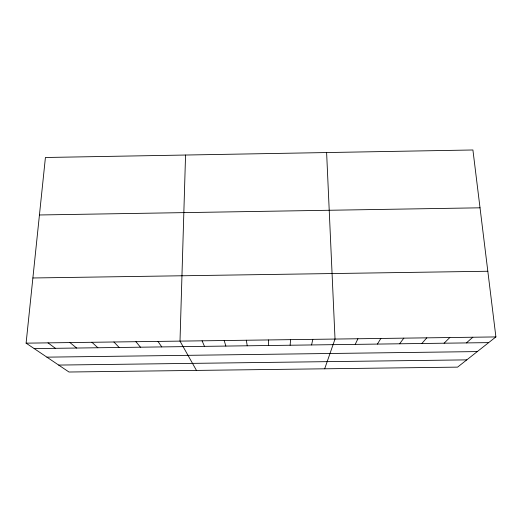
<?xml version="1.0" encoding="UTF-8"?>
<svg xmlns="http://www.w3.org/2000/svg" width="522" height="522" viewBox="0 0 522 522"><rect width="100%" height="100%" fill="white"/><g stroke="black" fill="none" stroke-linecap="round" stroke-linejoin="round"><path stroke-width="0.78" d="M185.558 155.034L180.005 341.114L196.455 370.418M290.115 345.231L290.617 339.646M26.1 343.156L45.421 157.494L472.912 149.984L495.9 336.925L457.585 367.129L68.989 372.016L26.1 343.156L495.9 336.925M311.582 344.951L312.808 339.352M324.677 368.8L335.02 339.059L326.615 152.554M355.228 344.376L357.929 338.752M377.413 344.083L380.864 338.452M399.617 343.789L403.826 338.145M421.848 343.502L426.807 337.838M444.098 343.208L449.814 337.532M466.374 342.915L472.847 337.232M39.437 214.973L480.025 207.815M32.879 277.978L487.822 271.251M34.178 348.592L488.67 342.621M46.895 357.152L477.304 351.587M58.666 365.074L466.792 359.873M48.017 342.863L55.391 348.318M69.961 342.576L76.623 348.037M91.924 342.282L97.882 347.756M113.913 341.988L119.153 347.476M135.922 341.701L140.451 347.195M157.951 341.408L161.768 346.915M202.086 340.82L204.467 346.354M224.186 340.527L225.85 346.073M246.306 340.233L247.252 345.792M268.452 339.939L268.673 345.512"/></g></svg>
